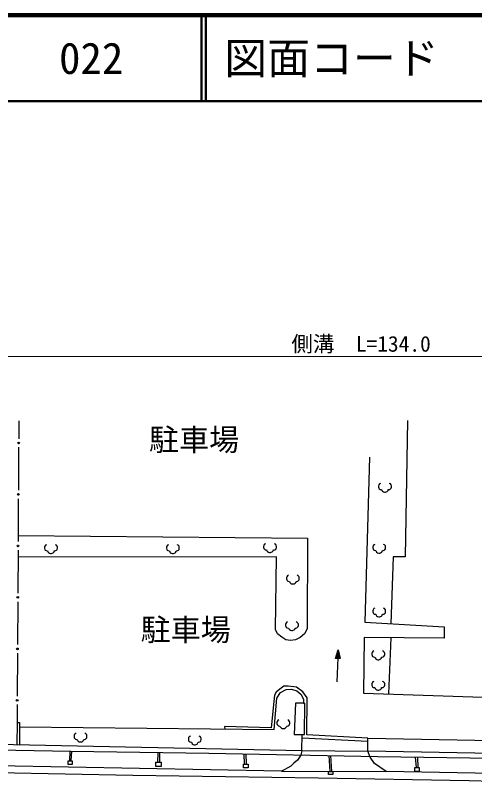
# Model space of a CAD drawing. Units: millimetres, scale not verified. Extents: x 40000 to 680000, y 20000 to 380000.
# Drawn here: x 96047 to 149559, y 290793 to 380000 of the extents above; entities that cross this region are included whole.
import ezdxf
from ezdxf.enums import TextEntityAlignment as Align

# ---------------------------------------------------------------- set-up
doc = ezdxf.new("R2010")
doc.units = ezdxf.units.MM
doc.header["$LTSCALE"] = 1000
for name, color, linetype, lineweight in [('M-BGD', 7, 'Continuous', 25), ('M-STR-HTXT', 7, 'Continuous', 13), ('M-STR-STRC', 7, 'Continuous', 25), ('M-TTL', 2, 'Continuous', 140), ('M-TTL-LINE', 7, 'Continuous', 50)]:
    doc.layers.add(name, color=color, linetype=linetype, lineweight=lineweight)
doc.layers.add('M-TTL-TXT', color=7, linetype='Continuous')
doc.styles.add('ＭＳ ゴシック', font='')
doc.styles.get('ＭＳ ゴシック').set_extended_font_data('MS Gothic')

msp = doc.modelspace()

# ---------------------------------------------------------------- linework, layer by layer
at = {"layer": 'M-BGD'}
for p, q in [((141739, 332777), (141472, 316891)), ((96449, 332742), (96437, 330656)), ((96432, 329656), (96403, 324656)), ((137301, 328517), (136769, 309258)), ((138383, 325259), (138353, 325139)), ((138353, 325139), (138353, 325019)), ((138353, 325019), (138383, 324899)), ((138473, 325379), (138383, 325259)), ((138383, 324899), (138443, 324809)), ((138443, 324809), (138533, 324749)), ((138593, 325439), (138473, 325379)), ((138533, 324749), (138653, 324719)), ((138653, 324719), (138713, 324719)), ((138713, 324719), (138743, 324629)), ((139463, 324629), (139493, 324719)), ((139493, 324719), (139553, 324719)), ((139553, 324719), (139673, 324749)), ((139733, 325379), (139613, 325439)), ((139673, 324749), (139763, 324809)), ((139823, 325259), (139733, 325379)), ((139763, 324809), (139823, 324899)), ((139853, 325139), (139823, 325259)), ((139823, 324899), (139853, 325019)), ((139853, 325019), (139853, 325139)), ((138743, 324629), (138803, 324539)), ((138803, 324539), (138923, 324449)), ((138923, 324449), (139043, 324419)), ((139043, 324419), (139163, 324419)), ((139163, 324419), (139253, 324449)), ((139253, 324449), (139373, 324509)), ((139373, 324509), (139433, 324569)), ((139433, 324569), (139463, 324629)), ((96397, 323656), (96369, 318656)), ((96373, 319367), (130099, 319055)), ((130099, 319055), (130042, 308490)), ((96363, 317656), (96334, 312657)), ((99481, 318115), (99451, 317995)), ((99451, 317995), (99451, 317875)), ((99451, 317875), (99481, 317755)), ((99571, 318235), (99481, 318115)), ((99481, 317755), (99541, 317665)), ((99541, 317665), (99631, 317605)), ((99691, 318295), (99571, 318235)), ((99631, 317605), (99751, 317575)), ((100651, 317575), (100771, 317605)), ((100831, 318235), (100711, 318295)), ((100771, 317605), (100861, 317665)), ((100921, 318115), (100831, 318235)), ((100861, 317665), (100921, 317755)), ((100951, 317995), (100921, 318115)), ((100921, 317755), (100951, 317875)), ((100951, 317875), (100951, 317995)), ((113681, 318115), (113651, 317995)), ((113651, 317995), (113651, 317875)), ((113651, 317875), (113681, 317755)), ((113771, 318235), (113681, 318115)), ((113681, 317755), (113741, 317665)), ((113741, 317665), (113831, 317605)), ((113891, 318295), (113771, 318235)), ((113831, 317605), (113951, 317575)), ((114851, 317575), (114971, 317605)), ((115031, 318235), (114911, 318295)), ((114971, 317605), (115061, 317665)), ((115121, 318115), (115031, 318235)), ((115061, 317665), (115121, 317755)), ((115151, 317995), (115121, 318115)), ((115121, 317755), (115151, 317875)), ((115151, 317875), (115151, 317995)), ((124996, 318226), (124966, 318106)), ((124966, 318106), (124966, 317986)), ((124966, 317986), (124996, 317866)), ((125086, 318346), (124996, 318226)), ((124996, 317866), (125056, 317776)), ((125056, 317776), (125146, 317716)), ((125206, 318406), (125086, 318346)), ((125146, 317716), (125266, 317686)), ((125266, 317686), (125326, 317686)), ((125326, 317686), (125356, 317596)), ((125356, 317596), (125416, 317506)), ((126046, 317536), (126076, 317596)), ((126076, 317596), (126106, 317686)), ((126106, 317686), (126166, 317686)), ((126166, 317686), (126286, 317716)), ((126346, 318346), (126226, 318406)), ((126286, 317716), (126376, 317776)), ((126436, 318226), (126346, 318346)), ((126376, 317776), (126436, 317866)), ((126466, 318106), (126436, 318226)), ((126436, 317866), (126466, 317986)), ((126466, 317986), (126466, 318106)), ((137717, 318159), (137687, 318039)), ((137687, 318039), (137687, 317919)), ((137687, 317919), (137717, 317799)), ((137807, 318279), (137717, 318159)), ((137717, 317799), (137777, 317709)), ((137777, 317709), (137867, 317649)), ((137927, 318339), (137807, 318279)), ((137867, 317649), (137987, 317619)), ((137987, 317619), (138047, 317619)), ((138047, 317619), (138077, 317529)), ((138797, 317529), (138827, 317619)), ((138827, 317619), (138887, 317619)), ((138887, 317619), (139007, 317649)), ((139067, 318279), (138947, 318339)), ((139007, 317649), (139097, 317709)), ((139157, 318159), (139067, 318279)), ((139097, 317709), (139157, 317799)), ((139187, 318039), (139157, 318159)), ((139157, 317799), (139187, 317919)), ((139187, 317919), (139187, 318039)), ((126489, 316886), (96359, 316861)), ((99751, 317575), (99811, 317575)), ((99811, 317575), (99841, 317485)), ((99841, 317485), (99901, 317395)), ((99901, 317395), (100021, 317305)), ((100021, 317305), (100141, 317275)), ((100141, 317275), (100261, 317275)), ((100261, 317275), (100351, 317305)), ((100351, 317305), (100471, 317365)), ((100471, 317365), (100531, 317425)), ((100531, 317425), (100561, 317485)), ((100561, 317485), (100591, 317575)), ((100591, 317575), (100651, 317575)), ((113951, 317575), (114011, 317575)), ((114011, 317575), (114041, 317485)), ((114041, 317485), (114101, 317395)), ((114101, 317395), (114221, 317305)), ((114221, 317305), (114341, 317275)), ((114341, 317275), (114461, 317275)), ((114461, 317275), (114551, 317305)), ((114551, 317305), (114671, 317365)), ((114671, 317365), (114731, 317425)), ((114731, 317425), (114761, 317485)), ((114761, 317485), (114791, 317575)), ((114791, 317575), (114851, 317575)), ((125416, 317506), (125536, 317416)), ((125536, 317416), (125656, 317386)), ((125656, 317386), (125776, 317386)), ((125776, 317386), (125866, 317416)), ((125866, 317416), (125986, 317476)), ((125986, 317476), (126046, 317536)), ((126346, 308420), (126489, 316886)), ((138077, 317529), (138137, 317439)), ((138137, 317439), (138257, 317349)), ((138257, 317349), (138377, 317319)), ((138377, 317319), (138497, 317319)), ((138497, 317319), (138587, 317349)), ((138587, 317349), (138707, 317409)), ((138707, 317409), (138767, 317469)), ((138767, 317469), (138797, 317529)), ((140052, 316891), (139781, 309085)), ((141472, 316891), (140052, 316891)), ((127659, 314565), (127629, 314445)), ((127629, 314445), (127629, 314325)), ((127629, 314325), (127659, 314205)), ((127749, 314685), (127659, 314565)), ((127659, 314205), (127719, 314115)), ((127719, 314115), (127809, 314055)), ((127869, 314745), (127749, 314685)), ((127809, 314055), (127929, 314025)), ((127929, 314025), (127989, 314025)), ((127989, 314025), (128019, 313935)), ((128739, 313935), (128769, 314025)), ((128769, 314025), (128829, 314025)), ((128829, 314025), (128949, 314055)), ((129009, 314685), (128889, 314745)), ((128949, 314055), (129039, 314115)), ((129099, 314565), (129009, 314685)), ((129039, 314115), (129099, 314205)), ((129129, 314445), (129099, 314565)), ((129099, 314205), (129129, 314325)), ((129129, 314325), (129129, 314445)), ((128019, 313935), (128079, 313845)), ((128079, 313845), (128199, 313755)), ((128199, 313755), (128319, 313725)), ((128319, 313725), (128439, 313725)), ((128439, 313725), (128529, 313755)), ((128529, 313755), (128649, 313815)), ((128649, 313815), (128709, 313875)), ((128709, 313875), (128739, 313935)), ((96329, 311657), (96300, 306657)), ((137717, 310726), (137687, 310606)), ((137687, 310606), (137687, 310486)), ((137687, 310486), (137717, 310366)), ((137807, 310846), (137717, 310726)), ((137927, 310906), (137807, 310846)), ((139067, 310846), (138947, 310906)), ((139157, 310726), (139067, 310846)), ((139187, 310606), (139157, 310726)), ((139157, 310366), (139187, 310486)), ((139187, 310486), (139187, 310606)), ((137717, 310366), (137777, 310276)), ((137777, 310276), (137867, 310216)), ((137867, 310216), (137987, 310186)), ((137987, 310186), (138047, 310186)), ((138047, 310186), (138077, 310096)), ((138077, 310096), (138137, 310006)), ((138137, 310006), (138257, 309916)), ((138257, 309916), (138377, 309886)), ((138377, 309886), (138497, 309886)), ((138497, 309886), (138587, 309916)), ((138587, 309916), (138707, 309976)), ((138707, 309976), (138767, 310036)), ((138767, 310036), (138797, 310096)), ((138797, 310096), (138827, 310186)), ((138827, 310186), (138887, 310186)), ((138887, 310186), (139007, 310216)), ((139007, 310216), (139097, 310276)), ((139097, 310276), (139157, 310366)), ((127548, 309129), (127518, 309009)), ((127518, 309009), (127518, 308889)), ((127518, 308889), (127548, 308769)), ((127638, 309249), (127548, 309129)), ((127548, 308769), (127608, 308679)), ((127608, 308679), (127698, 308619)), ((127758, 309309), (127638, 309249)), ((128898, 309249), (128778, 309309)), ((128838, 308619), (128928, 308679)), ((128988, 309129), (128898, 309249)), ((128928, 308679), (128988, 308769)), ((129018, 309009), (128988, 309129)), ((128988, 308769), (129018, 308889)), ((129018, 308889), (129018, 309009)), ((136769, 309258), (145998, 308726)), ((145998, 308726), (145998, 307395)), ((126608, 307925), (126346, 308420)), ((127102, 307518), (126608, 307925)), ((127698, 308619), (127818, 308589)), ((127818, 308589), (127878, 308589)), ((127878, 308589), (127908, 308499)), ((127908, 308499), (127968, 308409)), ((127968, 308409), (128088, 308319)), ((128088, 308319), (128208, 308289)), ((128208, 308289), (128328, 308289)), ((128328, 308289), (128418, 308319)), ((128418, 308319), (128538, 308379)), ((128538, 308379), (128598, 308439)), ((128598, 308439), (128628, 308499)), ((128628, 308499), (128658, 308589)), ((128658, 308589), (128718, 308589)), ((128718, 308589), (128838, 308619)), ((129720, 307896), (129225, 307489)), ((130042, 308490), (129720, 307896)), ((127568, 307198), (127102, 307518)), ((128120, 307140), (127568, 307198)), ((128673, 307198), (128120, 307140)), ((129225, 307489), (128673, 307198)), ((136680, 307483), (136591, 301005)), ((145998, 307395), (136680, 307483)), ((139787, 307454), (139525, 300908)), ((133326, 305037), (133644, 306026)), ((133644, 306026), (133502, 302334)), ((133644, 306026), (133886, 305016)), ((96294, 305657), (96266, 300657)), ((133408, 305074), (133634, 305746)), ((133489, 305111), (133627, 305586)), ((133729, 305102), (133489, 305111)), ((133570, 305148), (133618, 305346)), ((133650, 305145), (133570, 305148)), ((133618, 305346), (133650, 305145)), ((133627, 305586), (133729, 305102)), ((133634, 305746), (133807, 305059)), ((137606, 305734), (137576, 305614)), ((137576, 305614), (137576, 305494)), ((137576, 305494), (137606, 305374)), ((137696, 305854), (137606, 305734)), ((137606, 305374), (137666, 305284)), ((137666, 305284), (137756, 305224)), ((137816, 305914), (137696, 305854)), ((137756, 305224), (137876, 305194)), ((137876, 305194), (137936, 305194)), ((137936, 305194), (137966, 305104)), ((137966, 305104), (138026, 305014)), ((138656, 305044), (138686, 305104)), ((138686, 305104), (138716, 305194)), ((138716, 305194), (138776, 305194)), ((138776, 305194), (138896, 305224)), ((138956, 305854), (138836, 305914)), ((138896, 305224), (138986, 305284)), ((139046, 305734), (138956, 305854)), ((138986, 305284), (139046, 305374)), ((139076, 305614), (139046, 305734)), ((139046, 305374), (139076, 305494)), ((139076, 305494), (139076, 305614)), ((133886, 305016), (133326, 305037)), ((133807, 305059), (133408, 305074)), ((138026, 305014), (138146, 304924)), ((138146, 304924), (138266, 304894)), ((138266, 304894), (138386, 304894)), ((138386, 304894), (138476, 304924)), ((138476, 304924), (138596, 304984)), ((138596, 304984), (138656, 305044)), ((127326, 301797), (126861, 301448)), ((127821, 301827), (127326, 301797)), ((128810, 301710), (127821, 301827)), ((129537, 301158), (128810, 301710)), ((137606, 302184), (137576, 302064)), ((137576, 302064), (137576, 301944)), ((137576, 301944), (137606, 301824)), ((137696, 302304), (137606, 302184)), ((137606, 301824), (137666, 301734)), ((137666, 301734), (137756, 301674)), ((137816, 302364), (137696, 302304)), ((137756, 301674), (137876, 301644)), ((137876, 301644), (137936, 301644)), ((137936, 301644), (137966, 301554)), ((137966, 301554), (138026, 301464)), ((138656, 301494), (138686, 301554)), ((138686, 301554), (138716, 301644)), ((138716, 301644), (138776, 301644)), ((138776, 301644), (138896, 301674)), ((138956, 302304), (138836, 302364)), ((138896, 301674), (138986, 301734)), ((139046, 302184), (138956, 302304)), ((138986, 301734), (139046, 301824)), ((139076, 302064), (139046, 302184)), ((139046, 301824), (139076, 301944)), ((139076, 301944), (139076, 302064)), ((126250, 300780), (126163, 300024)), ((126425, 301129), (126250, 300780)), ((126861, 301448), (126425, 301129)), ((126510, 300423), (126946, 301078)), ((126946, 301078), (127600, 301405)), ((127600, 301405), (128218, 301477)), ((128218, 301477), (128836, 301259)), ((128836, 301259), (129309, 300859)), ((129309, 300859), (129636, 300314)), ((130031, 300431), (129537, 301158)), ((136591, 301005), (152743, 300472)), ((138026, 301464), (138146, 301374)), ((138146, 301374), (138266, 301344)), ((138266, 301344), (138386, 301344)), ((138386, 301344), (138476, 301374)), ((138476, 301374), (138596, 301434)), ((138596, 301434), (138656, 301494)), ((126163, 300024), (125843, 296941)), ((126219, 296752), (126510, 300423)), ((128691, 299842), (128545, 296170)), ((129636, 299842), (128691, 299842)), ((129636, 300314), (129636, 299842)), ((129636, 299842), (129781, 299842)), ((129745, 296170), (129781, 299842)), ((130002, 296127), (130031, 300431)), ((96260, 299657), (96248, 297571)), ((96248, 297571), (96204, 295001)), ((96248, 297571), (96523, 297558)), ((96523, 297558), (96524, 294994)), ((96523, 297064), (126219, 296752)), ((125843, 296941), (120434, 297115)), ((120434, 297115), (120447, 296812)), ((126549, 297703), (126519, 297583)), ((126519, 297583), (126519, 297463)), ((126519, 297463), (126549, 297343)), ((126639, 297823), (126549, 297703)), ((126549, 297343), (126609, 297253)), ((126609, 297253), (126699, 297193)), ((126759, 297883), (126639, 297823)), ((126699, 297193), (126819, 297163)), ((126819, 297163), (126879, 297163)), ((126879, 297163), (126909, 297073)), ((126909, 297073), (126969, 296983)), ((127599, 297013), (127629, 297073)), ((127629, 297073), (127659, 297163)), ((127659, 297163), (127719, 297163)), ((127719, 297163), (127839, 297193)), ((127899, 297823), (127779, 297883)), ((127839, 297193), (127929, 297253)), ((127989, 297703), (127899, 297823)), ((127929, 297253), (127989, 297343)), ((128019, 297583), (127989, 297703)), ((127989, 297343), (128019, 297463)), ((128019, 297463), (128019, 297583)), ((103010, 296270), (102920, 296150)), ((103130, 296330), (103010, 296270)), ((104270, 296270), (104150, 296330)), ((104360, 296150), (104270, 296270)), ((126969, 296983), (127089, 296893)), ((127089, 296893), (127209, 296863)), ((127209, 296863), (127329, 296863)), ((127329, 296863), (127419, 296893)), ((127419, 296893), (127539, 296953)), ((127539, 296953), (127599, 297013)), ((128545, 296170), (129745, 296170)), ((70029, 295558), (129424, 294294)), ((102920, 296150), (102890, 296030)), ((102890, 296030), (102890, 295910)), ((102890, 295910), (102920, 295790)), ((102920, 295790), (102980, 295700)), ((102980, 295700), (103070, 295640)), ((103070, 295640), (103190, 295610)), ((103190, 295610), (103250, 295610)), ((103250, 295610), (103280, 295520)), ((103280, 295520), (103340, 295430)), ((103340, 295430), (103460, 295340)), ((103460, 295340), (103580, 295310)), ((103580, 295310), (103700, 295310)), ((103700, 295310), (103790, 295340)), ((103790, 295340), (103910, 295400)), ((103910, 295400), (103970, 295460)), ((103970, 295460), (104000, 295520)), ((104000, 295520), (104030, 295610)), ((104030, 295610), (104090, 295610)), ((104090, 295610), (104210, 295640)), ((104210, 295640), (104300, 295700)), ((104300, 295700), (104360, 295790)), ((104390, 296030), (104360, 296150)), ((104360, 295790), (104390, 295910)), ((104390, 295910), (104390, 296030)), ((116232, 295817), (116202, 295697)), ((116202, 295697), (116202, 295577)), ((116202, 295577), (116232, 295457)), ((116322, 295937), (116232, 295817)), ((116232, 295457), (116292, 295367)), ((116292, 295367), (116382, 295307)), ((116442, 295997), (116322, 295937)), ((116382, 295307), (116502, 295277)), ((116502, 295277), (116562, 295277)), ((116562, 295277), (116592, 295187)), ((117312, 295187), (117342, 295277)), ((117342, 295277), (117402, 295277)), ((117402, 295277), (117522, 295307)), ((117582, 295937), (117462, 295997)), ((117522, 295307), (117612, 295367)), ((117672, 295817), (117582, 295937)), ((117612, 295367), (117672, 295457)), ((117702, 295697), (117672, 295817)), ((117672, 295457), (117702, 295577)), ((117702, 295577), (117702, 295697)), ((129444, 295779), (137111, 295400)), ((137111, 295751), (130002, 296127)), ((137111, 295751), (161203, 295324)), ((84631, 294541), (102503, 294247)), ((116592, 295187), (116652, 295097)), ((116652, 295097), (116772, 295007)), ((116772, 295007), (116892, 294977)), ((116892, 294977), (117012, 294977)), ((117012, 294977), (117102, 295007)), ((117102, 295007), (117222, 295067)), ((117222, 295067), (117282, 295127)), ((117282, 295127), (117312, 295187)), ((102381, 294249), (102361, 293102)), ((102503, 294247), (118572, 294010)), ((102565, 293102), (102641, 294245)), ((112642, 294097), (112603, 292951)), ((112900, 292951), (112883, 294094)), ((118572, 294010), (138293, 293607)), ((122680, 293926), (122714, 292733)), ((122993, 292733), (122939, 293920)), ((129424, 294294), (137111, 294224)), ((132720, 291883), (132592, 293723)), ((132778, 293719), (132888, 291882)), ((197218, 293096), (137112, 294221)), ((138293, 293607), (153231, 293379)), ((142763, 292326), (142659, 293540)), ((142897, 293536), (142941, 292326)), ((102211, 292685), (102211, 293102)), ((102211, 293102), (102688, 293102)), ((102688, 292685), (102211, 292685)), ((102688, 293102), (102688, 292685)), ((112422, 292460), (112422, 292951)), ((112422, 292951), (113047, 292951)), ((113047, 292951), (113047, 292460)), ((122612, 292287), (122612, 292733)), ((122612, 292733), (123189, 292733)), ((123189, 292733), (123189, 292287)), ((69931, 292262), (109741, 291418)), ((113047, 292460), (112422, 292460)), ((123189, 292287), (122612, 292287)), ((127060, 291912), (139229, 291850)), ((132541, 291522), (132541, 291881)), ((132541, 291881), (133047, 291881)), ((133047, 291881), (133047, 291522)), ((142601, 291879), (142601, 292326)), ((142601, 292326), (143077, 292326)), ((143077, 291879), (142601, 291879)), ((143077, 292326), (143077, 291879)), ((109741, 291418), (131343, 291134)), ((131343, 291134), (148913, 290815)), ((133047, 291522), (132541, 291522)), ((148913, 290815), (170059, 290361))]:
    msp.add_line(p, q, dxfattribs=at)
for centre in [(96435, 330156), (96400, 324156), (96366, 318156), (96332, 312157), (96297, 306157), (96263, 300157)]:
    msp.add_circle(centre, 100, dxfattribs=at)
at = {"layer": 'M-STR-HTXT'}
msp.add_line((71362, 340223), (203302, 340210), dxfattribs=at)
at = {"layer": 'M-STR-STRC'}
for p, q in [((129424, 294294), (129449, 296170)), ((137111, 294224), (137111, 295751)), ((129293, 293754), (128921, 293196)), ((129424, 294294), (129293, 293754)), ((137365, 293534), (137111, 294224)), ((137874, 292807), (137365, 293534)), ((127060, 291912), (69951, 292951)), ((128493, 292824), (128158, 292489)), ((128921, 293196), (128493, 292824)), ((139229, 291850), (137874, 292807)), ((127358, 292042), (127060, 291912)), ((127786, 292302), (127358, 292042)), ((128158, 292489), (127786, 292302)), ((197158, 290800), (139229, 291850))]:
    msp.add_line(p, q, dxfattribs=at)
at = {"layer": 'M-TTL'}
msp.add_line((680000, 380000), (40000, 380000), dxfattribs=at)
at = {"layer": 'M-TTL-LINE'}
for p, q in [((117750, 380000), (117750, 370000)), ((118250, 380000), (118250, 370000)), ((40000, 370000), (680000, 370000))]:
    msp.add_line(p, q, dxfattribs=at)

# ---------------------------------------------------------------- texts
at = {"layer": 'M-BGD', "style": 'ＭＳ ゴシック'}
for p in [(111625, 328485), (110647, 306332)]:
    msp.add_text('駐車場', height=2566, dxfattribs=at).set_placement(p, align=Align.BOTTOM_LEFT)
at = {"layer": 'M-STR-HTXT', "style": 'ＭＳ ゴシック'}
msp.add_text('側溝\u3000L=134.0', height=1833, dxfattribs=at).set_placement((128212, 340243), align=Align.BOTTOM_LEFT)
at = {"layer": 'M-TTL-TXT', "style": 'ＭＳ ゴシック'}
for s, p in [('022', (101142, 375000)), ('図面コード', (120380, 375000))]:
    msp.add_text(s, height=3666, dxfattribs=at).set_placement(p, align=Align.MIDDLE_LEFT)

doc.saveas('drawing.dxf')
